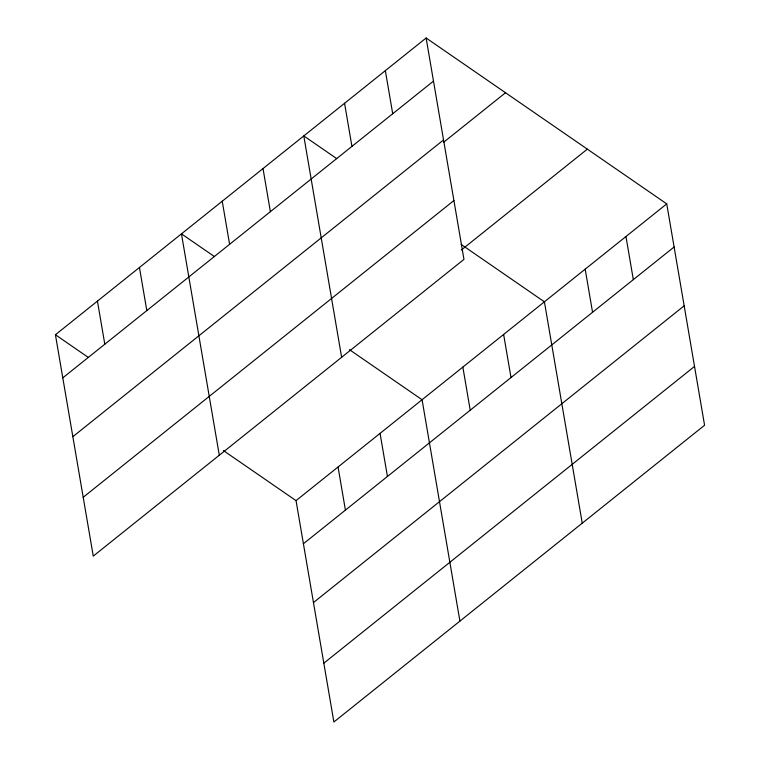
<?xml version="1.0" encoding="UTF-8"?>
<svg xmlns="http://www.w3.org/2000/svg" width="760" height="760" viewBox="0 0 760 760"><rect width="100%" height="100%" fill="white"/><g stroke="black" fill="none" stroke-linecap="round" stroke-linejoin="round"><path stroke-width="1.14" d="M426.123 38L463.961 259.369L93.261 556.12L55.423 334.751L426.123 38L666.739 203.88L704.577 425.248L333.877 722L296.039 500.631L223.411 450.566M62.785 377.853L433.485 81.111M72.846 436.686L443.545 139.935M443.431 142.443L505.523 92.739M83.201 497.287L453.901 200.545M461.301 250.04L587.337 149.141M296.039 500.631L666.739 203.88M303.411 543.742L674.111 246.99M313.462 602.566L684.161 305.815M323.827 663.176L694.526 366.424M336.718 158.621L303.791 135.926L341.63 357.295M461.111 244.387L544.407 301.815L582.245 523.174M214.386 256.548L181.459 233.852L219.298 455.221M349.448 349.666L422.075 399.741L459.914 621.11M55.423 334.751L88.34 357.447M625.964 236.531L633.327 279.632M585.19 269.173L592.553 312.274M503.633 334.457L511.005 377.558M462.859 367.099L470.221 410.2M385.339 70.642L392.711 113.753M344.565 103.284L351.937 146.395M380.066 433.371L387.438 476.482M338.058 467.001L345.42 510.112M263.017 168.568L270.38 211.679M222.233 201.21L229.605 244.321M139.45 267.482L146.813 310.593M97.432 301.112L104.804 344.223"/></g></svg>
